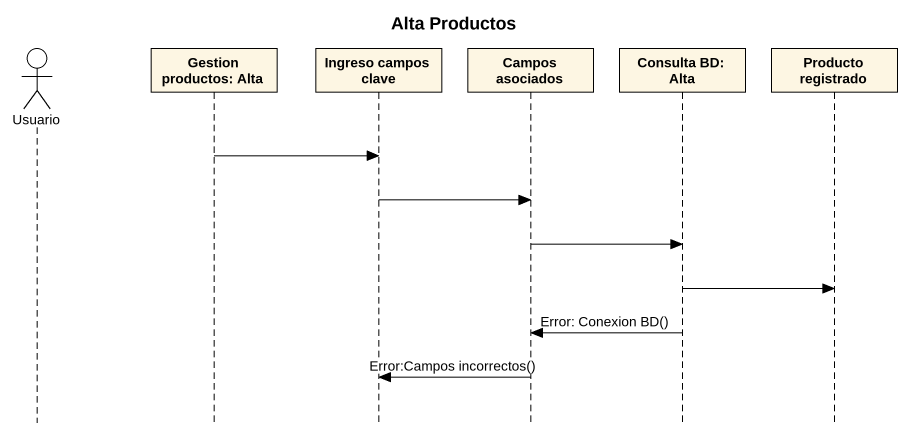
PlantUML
@startuml
title Alta Productos
hide footbox
actor Usuario
participant "Gestion productos: Alta" as Gestion_productos_Alta
participant "Ingreso campos clave" as Ingreso_campos_clave
participant "Campos asociados" as Campos_asociados
participant "Consulta BD: Alta" as Consulta_BD_Alta
participant "Producto registrado" as Producto_registrado

Gestion_productos_Alta -> Ingreso_campos_clave
Ingreso_campos_clave -> Campos_asociados
Campos_asociados -> Consulta_BD_Alta
Consulta_BD_Alta -> Producto_registrado
Consulta_BD_Alta -> Campos_asociados : Error: Conexion BD()
Campos_asociados -> Ingreso_campos_clave : Error:Campos incorrectos()
@enduml
